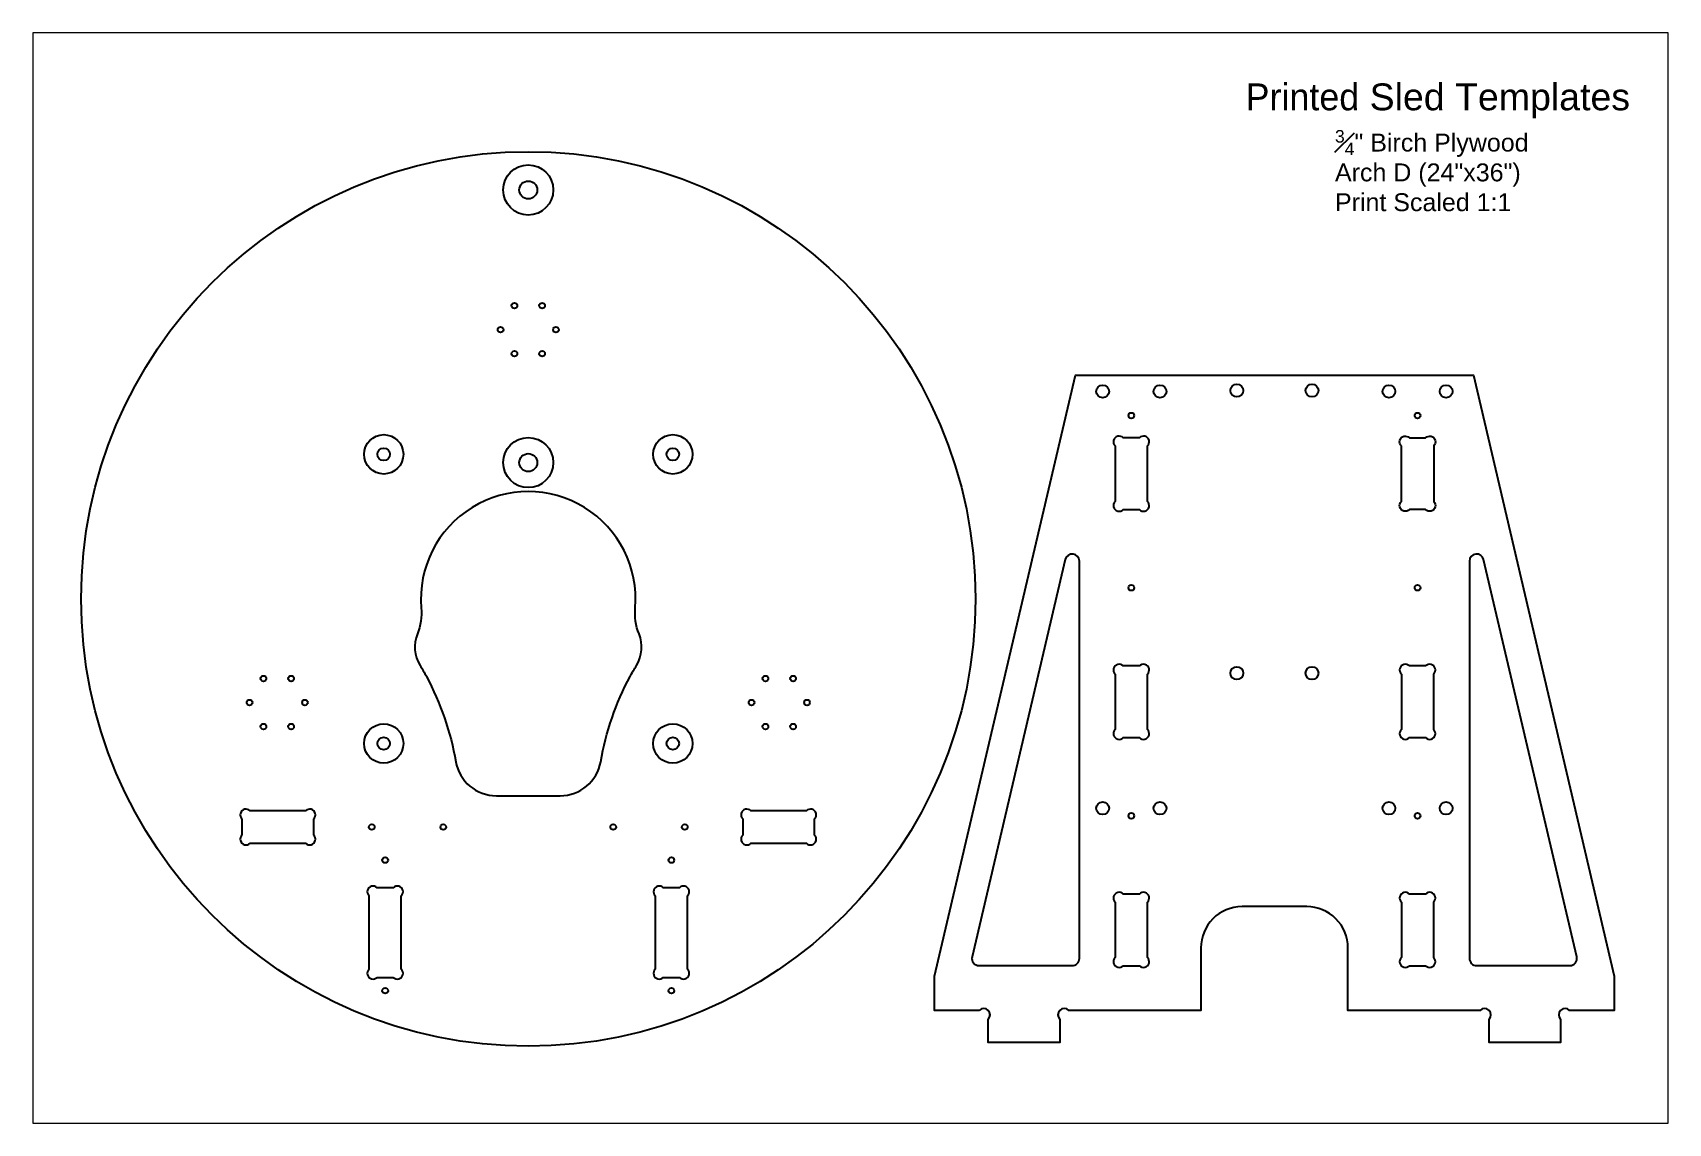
# Paper-space layout '0.750in Ply - Printed Chute Sled' of a CAD drawing. Header units: millimetres. Extents: x -3 to 911, y -3 to 606.
# The model-space entities are those that its viewports show. They can reach past a viewport. Long polylines and large blocks are cut down to what shows.
import ezdxf

# ---------------------------------------------------------------- set-up
doc = ezdxf.new("R2010")
doc.units = ezdxf.units.MM
doc.header["$MEASUREMENT"] = 0
for name, color, linetype in [('0.708in_Ply-T1_0.250in_1FL-0.500in_Pocket', 4, 'Continuous'), ('0.708in_Ply-T1_0.250in_1FL-Contours', 7, 'Continuous'), ('0.708in_Ply-T1_0.250in_1FL-ThruPockets', 4, 'Continuous'), ('0.708in_Ply-T2_0.125in_1FL-ThruPockets', 5, 'Continuous'), ('0.708in_Ply-T4_0.125in_Drill', 1, 'Continuous')]:
    doc.layers.add(name, color=color, linetype=linetype)
doc.layers.add('AM_VIEWS', color=1, linetype='Continuous', lineweight=15, plot=False)

msp = doc.modelspace()

# ---------------------------------------------------------------- linework, layer by layer
at = {"layer": '0.708in_Ply-T1_0.250in_1FL-0.500in_Pocket'}
for centre, radius in [((-1.27, 2148.51), 14), ((-82.09, 2000.73), 11), ((79.55, 2000.73), 11), ((-1.27, 1996.11), 14), ((-82.09, 1839.09), 11), ((79.55, 1839.09), 11)]:
    msp.add_circle(centre, radius, dxfattribs=at)
at = {"layer": '0.708in_Ply-T1_0.250in_1FL-Contours'}
for points in [[(225.89, 1709.07), (304.62, 2044.91), (527.16, 2044.91), (605.89, 1709.07), (605.89, 1689.91), (580.92, 1689.91, 1), (575.89, 1684.88), (575.89, 1671.91), (535.89, 1671.91), (535.89, 1684.88, 1), (530.86, 1689.91), (456.99, 1689.91), (456.99, 1724.91)], [(456.99, 1724.91, 0.414214), (433.99, 1747.91), (397.79, 1747.91, 0.414214), (374.79, 1724.91), (374.79, 1689.91), (300.92, 1689.91, 1), (295.89, 1684.88), (295.89, 1671.91), (255.89, 1671.91), (255.89, 1684.88, 1), (250.86, 1689.91)]]:
    msp.add_lwpolyline(points, format="xyb", dxfattribs=at)
msp.add_lwpolyline([(60.71, 1900.32, -0.11767), (58.52, 1914.85, 1.088277), (-61.05, 1914.85, -0.11767), (-63.25, 1900.32, 0.237946), (-61.78, 1882.78, -0.014822), (-58.19, 1876.51, -0.07951), (-41.76, 1828.93, 0.364201), (-19.11, 1809.91), (16.58, 1809.91, 0.364201), (39.23, 1828.93, -0.07951), (55.65, 1876.51, -0.014822), (59.25, 1882.78, 0.237946)], format="xyb", close=True, dxfattribs=at)
msp.add_lwpolyline([(250.86, 1689.91), (225.89, 1689.91), (225.89, 1709.07)], dxfattribs=at)
msp.add_circle((-1.27, 1919.91), 250, dxfattribs=at)
at = {"layer": '0.708in_Ply-T1_0.250in_1FL-ThruPockets'}
for points in [[(326.85, 2005.43), (326.85, 1974.39, 1.006104), (331.37, 1969.87), (340.41, 1969.87, 1.006104), (344.93, 1974.39), (344.93, 2005.43, 1.006104), (340.41, 2009.95), (331.37, 2009.95, 1.006104)], [(486.85, 2005.43, -1.006104), (491.37, 2009.95), (500.41, 2009.95, -1.006104), (504.93, 2005.43), (504.93, 1974.39, -1.006104), (500.41, 1969.87), (491.37, 1969.87, -1.006104), (486.85, 1974.39)], [(298.96, 1941.89), (246.9, 1719.82, 0.483382), (250.8, 1714.91), (302.85, 1714.91, 0.414214), (306.85, 1718.91), (306.85, 1940.98, 0.891021)], [(528.93, 1714.91), (580.99, 1714.91, 0.483382), (584.88, 1719.82), (532.83, 1941.89, 0.891021), (524.93, 1940.98), (524.93, 1718.91, 0.414214)], [(326.85, 1877.93), (326.85, 1846.89, 1.006104), (331.37, 1842.37), (340.41, 1842.37, 1.006104), (344.93, 1846.89), (344.93, 1877.93, 1.006104), (340.41, 1882.45), (331.37, 1882.45, 1.006104)], [(504.93, 1846.89), (504.93, 1877.93, 1.006104), (500.41, 1882.45), (491.37, 1882.45, 1.006104), (486.85, 1877.93), (486.85, 1846.89, 1.006104), (491.37, 1842.37), (500.41, 1842.37, 1.006104)], [(-156.79, 1783.37), (-125.75, 1783.37, 1.006104), (-121.23, 1787.89), (-121.23, 1796.93, 1.006104), (-125.75, 1801.45), (-156.79, 1801.45, 1.006104), (-161.31, 1796.93), (-161.31, 1787.89, 1.006104)], [(118.69, 1796.93), (118.69, 1787.89, 1.006104), (123.21, 1783.37), (154.25, 1783.37, 1.006104), (158.77, 1787.89), (158.77, 1796.93, 1.006104), (154.25, 1801.45), (123.21, 1801.45, 1.006104)], [(-72.23, 1712.89), (-72.23, 1753.93, 1.006104), (-76.75, 1758.45), (-85.79, 1758.45, 1.006104), (-90.31, 1753.93), (-90.31, 1712.89, 1.006104), (-85.79, 1708.37), (-76.75, 1708.37, 1.006104)], [(69.69, 1753.93), (69.69, 1712.89, 1.006104), (74.21, 1708.37), (83.25, 1708.37, 1.006104), (87.77, 1712.89), (87.77, 1753.93, 1.006104), (83.25, 1758.45), (74.21, 1758.45, 1.006104)], [(331.37, 1714.87), (340.41, 1714.87, 1.006104), (344.93, 1719.39), (344.93, 1750.43, 1.006104), (340.41, 1754.95), (331.37, 1754.95, 1.006104), (326.85, 1750.43), (326.85, 1719.39, 1.006104)], [(504.93, 1719.39), (504.93, 1750.43, 1.006104), (500.41, 1754.95), (491.37, 1754.95, 1.006104), (486.85, 1750.43), (486.85, 1719.39, 1.006104), (491.37, 1714.87), (500.41, 1714.87, 1.006104)]]:
    msp.add_lwpolyline(points, format="xyb", close=True, dxfattribs=at)
for centre in [(-1.27, 2148.51), (-1.27, 1996.11)]:
    msp.add_circle(centre, 5, dxfattribs=at)
at = {"layer": '0.708in_Ply-T2_0.125in_1FL-ThruPockets'}
for centre, radius in [((319.89, 2035.91), 3.57), ((351.89, 2035.91), 3.57), ((394.88, 2036.4), 3.57), ((436.91, 2036.4), 3.57), ((479.89, 2035.91), 3.57), ((511.89, 2035.91), 3.57), ((-82.09, 2000.73), 3.5), ((79.55, 2000.73), 3.5), ((394.88, 1878.41), 3.57), ((436.91, 1878.41), 3.57), ((-82.09, 1839.09), 3.5), ((79.55, 1839.09), 3.5), ((319.89, 1802.91), 3.57), ((351.89, 1802.91), 3.57), ((479.89, 1802.91), 3.57), ((511.89, 1802.91), 3.57)]:
    msp.add_circle(centre, radius, dxfattribs=at)
at = {"layer": '0.708in_Ply-T4_0.125in_Drill'}
for centre in [(-9.02, 2083.83), (6.48, 2083.83), (-16.77, 2070.41), (14.23, 2070.41), (-9.02, 2056.99), (6.48, 2056.99), (335.89, 2022.41), (495.89, 2022.41), (335.89, 1926.16), (495.89, 1926.16), (-149.35, 1875.4), (-133.85, 1875.4), (131.32, 1875.4), (146.82, 1875.4), (-157.1, 1861.98), (-126.1, 1861.98), (123.57, 1861.98), (154.57, 1861.98), (-149.35, 1848.56), (-133.85, 1848.56), (131.32, 1848.56), (146.82, 1848.56), (-88.77, 1792.41), (-48.77, 1792.41), (46.23, 1792.41), (86.23, 1792.41), (335.89, 1798.66), (495.89, 1798.66), (-81.27, 1773.91), (78.73, 1773.91), (-81.27, 1700.91), (78.73, 1700.91)]:
    msp.add_circle(centre, 1.59, dxfattribs=at)

# ---------------------------------------------------------------- texts
at = {"linetype": 'Continuous', "attachment_point": 1}
for s, width, insert, char_height in [('\\A1;Printed{\\fArial|b0|i0|c0|p34; Sled Templates}', 256.5651, (399.75, 2208.04), 15), ('\\A1;{\\fArial|b0|i0|c0|p34;\\H0.7x;\\S3#4;\\H1.4286x;" Birch Plywood\\PArch D (24"x36")\\PPrint Scaled 1:1}', 171.1858, (449.75, 2182), 10)]:
    msp.add_mtext_dynamic_manual_height_columns(s, width=width, gutter_width=1, heights=[0], dxfattribs=dict(at, insert=insert, char_height=char_height))

psp = doc.layouts.new('0.750in Ply - Printed Chute Sled')

# ---------------------------------------------------------------- viewports
at = {"layer": 'AM_VIEWS'}
psp.add_viewport(center=(454.025, 301.625), size=(914.4, 609.6), view_center_point=(178.886, 1931.602), view_height=609.60004, dxfattribs=at)

doc.saveas('drawing.dxf')
